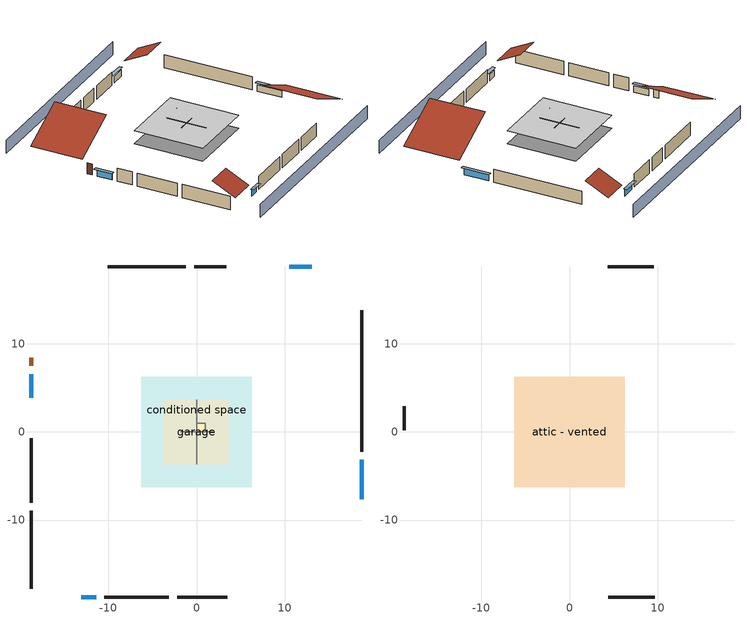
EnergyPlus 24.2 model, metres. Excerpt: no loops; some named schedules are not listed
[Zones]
central ac and furnace airloop ret air zone
 floor adiabatic (AdiabaticConst): 0,0 0,1 1,1 1,0 z0
 wall adiabatic (AdiabaticConst): 0,1 0,0 1,0 1,1 0,1 z0:1
 ceiling adiabatic (AdiabaticConst): 1,0 1,1 0,1 0,0 z1
conditioned space
 floor foundation (Slab2 construction): -6.28,-6.28 -6.28,6.28 6.28,6.28 6.28,-6.28 z0
 wall outside (AdiabaticWallConstruction 1): -18.73,8.41 -18.73,7.5 z0:2.03
 wall outside (AdiabaticWallConstruction): 18.73,-7.65 18.73,-3.16 / -18.73,6.57 -18.73,3.88 z0:1.19; -13.07,-18.73 -11.38,-18.73 z0:1.13; 13.07,18.73 10.51,18.73 z0:1.16
 wall outside (Wall3 construction): 18.73,-2.23 18.73,13.81 z0:2.44
 wall outside (Wall4 construction): -2.21,-18.73 3.48,-18.73 z0:2.44
 wall outside (Wall7 construction): -18.73,-8.97 -18.73,-17.8 z0:2.44
 wall outside (Wall8 construction): -1.19,18.73 -10.1,18.73 z0:2.44
 wall to garage (Wall5 construction): 0,3.66 0,-3.66 z0:2.44
 wall to garage (Wall6 construction): -1.83,0 1.83,0 z0:2.44
 window (WindowConstruction): 18.73,-7.65 18.73,-3.16 z0:1.19
 window (WindowConstruction 1): -13.06,-18.73 -11.38,-18.73 z0:1.13
 window (WindowConstruction 2): -18.73,6.57 -18.73,3.88 z0:1.19
 window (WindowConstruction 3): 13.06,18.73 10.51,18.73 z0:1.16
 door (Door): -18.73,8.41 -18.73,7.5 z0:2.03
garage
 floor foundation (Slab1 construction): -3.66,-3.66 -3.66,3.66 3.66,3.66 3.66,-3.66 z0
 wall outside (Wall1 construction): -10.46,-18.73 -3.14,-18.73 z0:2.44
 wall outside (Wall12 construction): 3.39,18.73 -0.26,18.73 z0:2.44
 wall outside (Wall2 construction): -18.73,-0.72 -18.73,-8.04 z0:2.44
attic - vented
 floor to garage (Floor1 construction): -3.66,-3.66 -3.66,3.66 3.66,3.66 3.66,-3.66 z2.44
 floor to conditioned space (Floor2 construction Reversed): -6.28,-6.28 -6.28,6.28 6.28,6.28 6.28,-6.28 z2.44
 wall outside (Wall10 construction): 9.58,18.73 4.32,18.73 z0:2.44
 wall outside (Wall11 construction): -18.73,2.95 -18.73,0.21 z0:2.44
 wall outside (Wall9 construction): 4.41,-18.73 9.66,-18.73 z0:2.44
 roof outside (Roof1 construction): 18.73,-8.57,2.44 9.65,-8.57,6.98 9.65,-18.73,6.98 18.73,-18.73,2.44
 roof outside (Roof2 construction): -13.99,-18.73,2.44 -13.99,-14.49,4.56 -18.73,-14.49,4.56 -18.73,-18.73,2.44
 roof outside (Roof3 construction): 13.99,18.73,2.44 13.99,14.49,4.56 18.73,14.49,4.56 18.73,18.73,2.44
 roof outside (Roof4 construction): -18.73,9.34,2.44 -10.33,9.34,6.64 -10.33,18.73,6.64 -18.73,18.73,2.44
shading: 18.73,23.3 -18.73,23.3 / -18.73,-23.3 18.73,-23.3 z0:2.44; 18.73,-2.85 18.73,-7.95 19.34,-7.95 19.34,-2.85 z1.49; -11.08,-18.73 -13.37,-18.73 -13.37,-19.34 -11.08,-19.34 z1.43; -18.73,3.57 -18.73,6.87 -19.34,6.87 -19.34,3.57 z1.49; 10.2,18.73 13.37,18.73 13.37,19.34 10.2,19.34 z1.46
[Building]
Building 1: Terrain=Suburbs
[Site:Location]
Portland Intl Arpt_OR: Latitude {deg}=45.59; Longitude {deg}=-122.6; Time Zone {hr}=-8; Elevation {m}=33; Keep Site Location Information=Yes
[Site:GroundTemperature:Shallow]
10.2558, 8.96328, 8.85977, 9.47314, 11.9355, 14.3863, 16.5111, 17.8571, 17.9714, 16.8767, 14.8061, 12.4304
[Site:WaterMainsTemperature]
Calculation Method=Schedule; Temperature Schedule=mains temperature schedule
[Material] Roughness=Rough; Thermal Absorptance=0.9
Name | Thickness {m} | Conductivity {W/m-K} | Density {kg/m3} | Specific Heat {J/kg-K} | Solar Absorptance | Visible Absorptance
ceiling loosefill ins | 0.169333 | 0.0480833 | 16.02 | 1046.75 | 0.7 | 0.7
ceiling stud and cavity | 0.1397 | 1.39189 | 65.682 | 1177.47 | 0.7 | 0.7
ceiling stud and cavity 1 | 0.1397 | 0.0824711 | 65.682 | 1177.47 | 0.7 | 0.7
composite shingle siding | 0.00635 | 0.162714 | 1121.4 | 1465.45 | 0.7 | 0.7
concrete 4.0 in. | 0.1016 | 1.803125 | 2242.8 | 837.4 | 0.7 | 0.7
door material | 0.04445 | 0.0612267 | 512.64 | 1214.23 | 0.7 | 0.7
floor covering | 0.0127 | 0.0450781 | 54.468 | 1339.84 | 0.9 | 0.9
furniture material conditioned space 1; furniture material garage 1 | 0.1524 | 0.115458 | 640.8 | 1214.23 | 0.6 | 0.6
gypsum board | 0.0127 | 0.160291 | 801 | 837.4 | 0.6 | 0.6
interior horizontal ins; interior horizontal ins 1 | 0.051816 | 0.029427 | 32.04 | 1214.23 | 0.7 | 0.7
interior vertical ins; interior vertical ins 1 | 0.025908 | 0.029427 | 32.04 | 1214.23 | 0.7 | 0.7
osb sheathing 0.5 in. | 0.0127 | 0.115458 | 512.64 | 1214.23 | 0.6 | 0.6
osb sheathing 0.5 in. 1; osb sheathing 0.5 in. 2; osb sheathing 0.5 in. 3 | 0.0127 | 0.115458 | 512.64 | 1214.23 | 0.7 | 0.7
roof rigid ins | 0.00329814 | 0.029427 | 32.04 | 1214.23 | 0.7 | 0.7
slate or tile shingles | 0.01905 | 0.840978 | 1899.972 | 799.717 | 0.75 | 0.75
wall rigid ins | 0.512978 | 0.029427 | 32.04 | 1214.23 | 0.7 | 0.7
wall stud and cavity | 0.1397 | 0.348479 | 139.0536 | 1170.24 | 0.6 | 0.6
wall stud and cavity 1 | 0.1397 | 0.0753678 | 139.0536 | 1170.24 | 0.7 | 0.7
wall stud and cavity 2 | 0.1397 | 0.0772867 | 139.0536 | 1170.24 | 0.7 | 0.7
wall stud and cavity 3 | 0.0889 | 0.380278 | 52.3479 | 1209.89 | 0.7 | 0.7
wall stud and cavity 4 | 0.0889 | 0.391764 | 83.0341 | 1211.67 | 0.7 | 0.7
wood siding; wood siding 1 | 0.0254 | 0.102417 | 544.68 | 1172.36 | 0.7 | 0.7
[Material:NoMass]
Adiabatic: Roughness=Rough; Thermal Resistance {m2-K/W}=176.1; Thermal Absorptance=0.9; Solar Absorptance=0.7; Visible Absorptance=0.7
[WindowMaterial:SimpleGlazingSystem]
WindowMaterial: U-Factor {W/m2-K}=2.78222; Solar Heat Gain Coefficient=0.56
[Construction]
AdiabaticConst: Adiabatic
AdiabaticWallConstruction: wood siding, wall rigid ins, wall stud and cavity 3, gypsum board
AdiabaticWallConstruction 1: wood siding 1, wall rigid ins, wall stud and cavity 3, gypsum board
Door: door material
Floor1 construction: ceiling stud and cavity
Floor2 construction Reversed: gypsum board, ceiling stud and cavity 1, ceiling loosefill ins
furniture construction conditioned space 1: furniture material conditioned space 1
furniture construction garage 1: furniture material garage 1
PartitionWallConstruction: gypsum board, wall stud and cavity 4, gypsum board
Roof1 construction; Roof2 construction; Roof3 construction; Roof4 construction: slate or tile shingles, roof rigid ins, osb sheathing 0.5 in.
Slab1 construction: concrete 4.0 in.
Slab2 construction: concrete 4.0 in., floor covering
Wall1 construction; Wall2 construction: composite shingle siding, osb sheathing 0.5 in. 1, wall stud and cavity
Wall10 construction; Wall11 construction; Wall12 construction; Wall9 construction: composite shingle siding, osb sheathing 0.5 in. 3, wall stud and cavity
Wall3 construction; Wall4 construction: composite shingle siding, osb sheathing 0.5 in. 1, wall stud and cavity 1, gypsum board
Wall5 construction: osb sheathing 0.5 in. 2, wall stud and cavity 2, gypsum board
Wall6 construction: osb sheathing 0.5 in. 3, wall stud and cavity 2, gypsum board
Wall7 construction; Wall8 construction: composite shingle siding, osb sheathing 0.5 in. 3, wall stud and cavity 1, gypsum board
WindowConstruction; WindowConstruction 1; WindowConstruction 2; WindowConstruction 3: WindowMaterial
[Zone] Multiplier=1
Name | Volume {m3} | Part of Total Floor Area
attic - vented | 228.873 | Yes
central ac and furnace airloop ret air zone | 1 | No
conditioned space | 384.656 | Yes
garage | 130.484 | Yes
[Space]
Name | Zone | Volume {m3} | Space Type
attic - vented 1 | attic - vented | 228.873
central ac and furnace airloop ret air space | central ac and furnace airloop ret air zone |  | Plenum Space Type
conditioned space 1 | conditioned space | 384.656
garage 1 | garage | 130.484
[OtherEquipment] Design Level Calculation Method=EquipmentLevel
Name | Fuel Type | Zone or ZoneList or Space or SpaceList | Schedule | Design Level {W} | Fraction Latent | Fraction Radiant | Fraction Lost
central ac and furnace airloop_0 RetCondToDZ; central ac and furnace airloop_0 SupCondToDZ; central ac and furnace airloop_0 SupSensLkToDZ | None | attic - vented 1 | Always On Discrete | 0 | 0 | 0 | 0
central ac and furnace airloop_0 SupLatLkToDZ | None | attic - vented 1 | Always On Discrete | 0 | 1 | 0 | 0
central ac and furnace airloop_0 RetCondToRP; central ac and furnace airloop_0 RetSensLkToRP | None | central ac and furnace airloop ret air space | Always On Discrete | 0 | 0 | 0 | 0
central ac and furnace airloop_0 RetLatLkToRP | None | central ac and furnace airloop ret air space | Always On Discrete | 0 | 1 | 0 | 0
central ac and furnace airloop_0 SupCondToLv; central ac and furnace airloop_0 SupSensLkToCond; mech vent house fan sensible load | None | conditioned space 1 | Always On Discrete | 0 | 0 | 0 | 0
central ac and furnace airloop_0 SupLatLkToCond; mech vent house fan latent load | None | conditioned space 1 | Always On Discrete | 0 | 1 | 0 | 0
clothes dryer 1 | Electricity | conditioned space 1 | clothes_dryer | 0 | 0.015 | 0.081 | 0.85
cooking range 1 | Electricity | conditioned space 1 | cooking_range | 0 | 0.08 | 0.432 | 0.2
general water use latent | None | conditioned space 1 | general water use schedule | 44.1266 | 1 | 0 | 0
general water use sensible | None | conditioned space 1 | general water use schedule | -43.4886 | 0 | 0.6 | 0
water heater energy adjustment1 | Electricity | garage 1 | Always On Discrete | 0.01 | 0 | 0 | 1
water heater lat | None | garage 1 | Always On Discrete | 0 | 1 | 0 | 0
water heater sens | None | garage 1 | Always On Discrete | 0 | 0 | 0 | 0
[ZoneInfiltration:DesignFlowRate] Schedule=Always On Discrete; Design Flow Rate Calculation Method=Flow/Zone; Design Flow Rate {m3/s}=0
Name | Zone or ZoneList or Space or SpaceList
attic_vented 1 duct leakage imbalance infil flow | attic - vented 1
infil flow; natural vent flow; whole house fan flow | conditioned space 1
[ZoneInfiltration:EffectiveLeakageArea] Schedule=Always On Discrete
Name | Zone or Space | Effective Air Leakage Area {cm2} | Stack Coefficient | Wind Coefficient
infil attic - vented 1 | attic - vented 1 | 7041.35 | 0.000226005 | 3.73274e-05
infil garage 1 | garage 1 | 163.102 | 0.000129147 | 4.38083e-05
[ZoneMixing] Schedule=Always On Continuous; Design Flow Rate Calculation Method=Flow/Zone; Design Flow Rate {m3/s}=0
Name | Zone or Space | Source Zone or Space
central ac and furnace airloop_0 ZoneMixCondToDZ mix; whole house fan mix | attic - vented | conditioned space
central ac and furnace airloop_0 ZoneMixDZToCond mix | conditioned space | attic - vented
[SpaceList]
Plenum Space Type: central ac and furnace airloop ret air space
[SurfaceProperty:ExposedFoundationPerimeter] Exposed Perimeter Calculation Method=TotalExposedPerimeter
Name | Total Exposed Perimeter {m}
Slab2 | 45.72
Slab1 | 18.288
[SurfaceProperty:IncidentSolarMultiplier] Incident Solar Multiplier=1; Incident Solar Multiplier Schedule=trans schedule winter=0.85 summer=0.7
Window1; Window2; Window3; Window4
[InternalMass]
Name | Construction | Zone or ZoneList | Space or SpaceList | Surface Area {m2}
furniture mass conditioned space 1 | furniture construction conditioned space 1 | conditioned space | conditioned space 1 | 63.09974
partition wall mass | PartitionWallConstruction | conditioned space | conditioned space 1 | 157.749
furniture mass garage 1 | furniture construction garage 1 | garage | garage 1 | 5.35122
[Lights] Design Level Calculation Method=LightingLevel; Return Air Fraction=0; Fraction Radiant=0.6; Fraction Visible=0.2; Fraction Replaceable=1
Name | Zone or ZoneList or Space or SpaceList | Schedule | Lighting Level {W}
interior lighting | conditioned space 1 | lighting_interior | 228.633
garage lighting | garage 1 | lighting_garage | 8.01538
[People]
occupants: Zone or ZoneList or Space or SpaceList=conditioned space 1; Number of People Schedule=occupants; Number of People Calculation Method=People; Number of People=2; Fraction Radiant=0.314171; Sensible Heat Fraction=0.56303; Activity Level Schedule=occupants activity schedule; Carbon Dioxide Generation Rate {m3/s-W}=0; Enable ASHRAE 55 Comfort Warnings=No; Mean Radiant Temperature Calculation Type=EnclosureAveraged
[ElectricEquipment] Zone or ZoneList or Space or SpaceList=conditioned space 1; Design Level Calculation Method=EquipmentLevel
Name | Schedule | Design Level {W} | Fraction Latent | Fraction Radiant | Fraction Lost
ceiling fan | ceiling_fan | 18.2422 | 0 | 0.558 | 0
clothes dryer | clothes_dryer | 1856.26 | 0.015 | 0.081 | 0.85
clothes washer | clothes_washer | 102.247 | 0.03 | 0.162 | 0.7
cooking range | cooking_range | 1035.76 | 0.08 | 0.432 | 0.2
dishwasher | dishwasher | 514.269 | 0.3 | 0.18 | 0.4
fridge | fridge schedule | 41.5354 | 0 | 0.6 | 0
mech vent bath fan 0 | mech vent bath fan 0 schedule | 30 | 0 | 0 | 1
mech vent house fan | mech vent house fan schedule | 0 | 0 | 0 | 1
mech vent house fan cfis | mech vent house fan cfis schedule | 0 | 0 | 0 | 0
mech vent range fan 0 | mech vent range fan 0 schedule | 30 | 0 | 0 | 1
misc plug loads | plug_loads_other | 159.199 | 0.021 | 0.558 | 0.049
misc tv | plug_loads_tv | 192.262 | 0 | 0.6 | 0
whole house fan | Always On Discrete | 0 | 0 | 0 | 1
[AvailabilityManager:Scheduled]
central ac and furnace airloop Availability Manager: Schedule=Always On Discrete
[AirLoopHVAC:ReturnPlenum]
Air Loop HVAC Return Plenum 1: Zone=central ac and furnace airloop ret air zone
[WaterUse:Equipment]
dishwasher: Peak Flow Rate {m3/s}=4.56244e-06; Flow Rate Fraction Schedule=hot_water_dishwasher
[Foundation:Kiva] Interior Horizontal Insulation Depth {m}=0; Interior Horizontal Insulation Width {m}=0.6096; Interior Vertical Insulation Depth {m}=0.1016; Wall Height Above Grade {m}=0.1016; Wall Depth Below Slab {m}=0.2032
Name | Initial Indoor Air Temperature {C} | Interior Horizontal Insulation Material | Interior Vertical Insulation Material
Foundation Kiva 1 | 13.4258 | interior horizontal ins | interior vertical ins
Foundation Kiva 2 | 21.1111 | interior horizontal ins 1 | interior vertical ins 1
[Foundation:Kiva:Settings]
Soil Conductivity {W/m-K}=2.9427; Soil Density {kg/m3}=1842.3; Soil Specific Heat {J/kg-K}=418.7; Ground Solar Absorptivity=0.9; Ground Thermal Absorptivity=0.9; Ground Surface Roughness {m}=0.03; Far-Field Width {m}=40; Deep-Ground Boundary Condition=ZeroFlux; Deep-Ground Depth {m}=40; Minimum Cell Dimension {m}=0.2; Maximum Cell Growth Coefficient=3; Simulation Timestep=Timestep
[Exterior:Lights]
exterior lighting: Schedule=exterior lighting schedule; Design Level {W}=7.09205
[EnergyManagementSystem:GlobalVariable]
central_ac_and_furnace_airloop_0_DuctImbalLkExhFanEquivCond
central_ac_and_furnace_airloop_0_DuctImbalLkExhFanEquivDZ
central_ac_and_furnace_airloop_0_DuctImbalLkSupFanEquivCond
central_ac_and_furnace_airloop_0_DuctImbalLkSupFanEquivDZ
central_ac_and_furnace_airloop_0_DZ_T
central_ac_and_furnace_airloop_0_DZ_W
central_ac_and_furnace_airloop_0_RetCondToDZ
central_ac_and_furnace_airloop_0_RetCondToRP
central_ac_and_furnace_airloop_0_RetLatLkToRP
central_ac_and_furnace_airloop_0_RetSensLkToRP
central_ac_and_furnace_airloop_0_SupCondToDZ
central_ac_and_furnace_airloop_0_SupCondToLv
central_ac_and_furnace_airloop_0_SupLatLkToCond
central_ac_and_furnace_airloop_0_SupLatLkToDZ
central_ac_and_furnace_airloop_0_SupSensLkToCond
central_ac_and_furnace_airloop_0_SupSensLkToDZ
central_ac_and_furnace_airloop_0_ZoneMixCondToDZ
central_ac_and_furnace_airloop_0_ZoneMixDZToCond
central_ac_and_furnace_airloop_AH_MFR
central_ac_and_furnace_airloop_AH_Tout
central_ac_and_furnace_airloop_AH_VFR
central_ac_and_furnace_airloop_AH_Wout
central_ac_and_furnace_airloop_Fan_RTF
central_ac_and_furnace_airloop_RA_T
central_ac_and_furnace_airloop_Ra_W
infil_program_Qfan
infil_program_Qinf
natural_vent_program_Qnv
natural_vent_program_Qwhf
[EnergyManagementSystem:Sensor]
Name | Output:Variable or Output:Meter Index Key | Output:Variable or Output:Meter
airflow_gain | infil flow | Infiltration Sensible Heat Gain Energy
airflow_gain_1 | natural vent flow | Infiltration Sensible Heat Gain Energy
airflow_gain_2 | whole house fan flow | Infiltration Sensible Heat Gain Energy
airflow_loss | infil flow | Infiltration Sensible Heat Loss Energy
airflow_loss_1 | natural vent flow | Infiltration Sensible Heat Loss Energy
airflow_loss_2 | whole house fan flow | Infiltration Sensible Heat Loss Energy
central_ac_and_furnace_airloop_0_DZ_T_s | attic - vented | Zone Air Temperature
central_ac_and_furnace_airloop_0_DZ_W_s | attic - vented | Zone Mean Air Humidity Ratio
central_ac_and_furnace_airloop_AH_MFR_s | Node 6 | System Node Mass Flow Rate
central_ac_and_furnace_airloop_AH_Tout_s | Node 6 | System Node Temperature
central_ac_and_furnace_airloop_AH_VFR_s | Node 6 | System Node Current Density Volume Flow Rate
central_ac_and_furnace_airloop_AH_Wout_s | Node 6 | System Node Humidity Ratio
central_ac_and_furnace_airloop_RA_T_s | Node 9 | System Node Temperature
central_ac_and_furnace_airloop_Ra_W_s | Node 9 | System Node Humidity Ratio
clg_load_cond |  | Cooling:EnergyTransfer:Zone:CONDITIONED SPACE
clg_load_duct |  | Cooling:EnergyTransfer:Zone:CENTRAL AC AND FURNACE AIRLOOP RET AIR ZONE
clg_sp_s; clg_sp_s_1 | cooling setpoint | Schedule Value
clothes_dryer_exhaust_0_sch_s | clothes_dryer | Schedule Value
cool_season | cooling season schedule | Schedule Value
ducts_conv | central ac and furnace airloop_0 RetCondToRP | Other Equipment Convective Heating Energy
ducts_conv_1 | central ac and furnace airloop_0 RetLatLkToRP | Other Equipment Convective Heating Energy
ducts_conv_2 | central ac and furnace airloop_0 RetSensLkToRP | Other Equipment Convective Heating Energy
ducts_conv_3 | central ac and furnace airloop_0 SupCondToLv | Other Equipment Convective Heating Energy
ducts_conv_4 | central ac and furnace airloop_0 SupLatLkToCond | Other Equipment Convective Heating Energy
ducts_conv_5 | central ac and furnace airloop_0 SupSensLkToCond | Other Equipment Convective Heating Energy
ducts_rad | central ac and furnace airloop_0 RetCondToRP | Other Equipment Radiant Heating Energy
ducts_rad_1 | central ac and furnace airloop_0 RetLatLkToRP | Other Equipment Radiant Heating Energy
ducts_rad_2 | central ac and furnace airloop_0 RetSensLkToRP | Other Equipment Radiant Heating Energy
ducts_rad_3 | central ac and furnace airloop_0 SupCondToLv | Other Equipment Radiant Heating Energy
ducts_rad_4 | central ac and furnace airloop_0 SupLatLkToCond | Other Equipment Radiant Heating Energy
ducts_rad_5 | central ac and furnace airloop_0 SupSensLkToCond | Other Equipment Radiant Heating Energy
htg_load_cond |  | Heating:EnergyTransfer:Zone:CONDITIONED SPACE
htg_load_duct |  | Heating:EnergyTransfer:Zone:CENTRAL AC AND FURNACE AIRLOOP RET AIR ZONE
htg_sp_s; htg_sp_s_1 | heating setpoint | Schedule Value
ig_ee_conv | ceiling fan | Electric Equipment Convective Heating Energy
ig_ee_conv_1 | clothes dryer | Electric Equipment Convective Heating Energy
ig_ee_conv_3 | cooking range | Electric Equipment Convective Heating Energy
ig_ee_conv_4 | dishwasher | Electric Equipment Convective Heating Energy
ig_ee_conv_5 | fridge | Electric Equipment Convective Heating Energy
ig_ee_conv_6 | misc plug loads | Electric Equipment Convective Heating Energy
ig_ee_conv_7 | misc tv | Electric Equipment Convective Heating Energy
ig_ee_conv_8 | whole house fan | Electric Equipment Convective Heating Energy
ig_ee_rad | ceiling fan | Electric Equipment Radiant Heating Energy
ig_ee_rad_1 | clothes dryer | Electric Equipment Radiant Heating Energy
ig_ee_rad_3 | cooking range | Electric Equipment Radiant Heating Energy
ig_ee_rad_4 | dishwasher | Electric Equipment Radiant Heating Energy
ig_ee_rad_5 | fridge | Electric Equipment Radiant Heating Energy
ig_ee_rad_6 | misc plug loads | Electric Equipment Radiant Heating Energy
ig_ee_rad_7 | misc tv | Electric Equipment Radiant Heating Energy
ig_ee_rad_8 | whole house fan | Electric Equipment Radiant Heating Energy
ig_lgt_conv | interior lighting | Lights Convective Heating Energy
ig_lgt_rad | interior lighting | Lights Radiant Heating Energy
ig_lgt_vis | interior lighting | Lights Visible Radiation Heating Energy
ig_oe_conv | clothes dryer 1 | Other Equipment Convective Heating Energy
ig_oe_conv_1 | cooking range 1 | Other Equipment Convective Heating Energy
ig_oe_conv_2 | general water use latent | Other Equipment Convective Heating Energy
ig_oe_conv_3 | general water use sensible | Other Equipment Convective Heating Energy
ig_oe_rad | clothes dryer 1 | Other Equipment Radiant Heating Energy
ig_oe_rad_1 | cooking range 1 | Other Equipment Radiant Heating Energy
ig_oe_rad_2 | general water use latent | Other Equipment Radiant Heating Energy
ig_oe_rad_3 | general water use sensible | Other Equipment Radiant Heating Energy
ig_ppl_conv | occupants | People Convective Heating Energy
ig_ppl_rad | occupants | People Radiant Heating Energy
im_conv | furniture mass conditioned space 1 | Surface Inside Face Convection Heat Gain Energy
im_conv_1 | partition wall mass | Surface Inside Face Convection Heat Gain Energy
im_ig | furniture mass conditioned space 1 | Surface Inside Face Internal Gains Radiation Heat Gain Energy
im_ig_1 | partition wall mass | Surface Inside Face Internal Gains Radiation Heat Gain Energy
im_lgt | furniture mass conditioned space 1 | Surface Inside Face Lights Radiation Heat Gain Energy
im_lgt_1 | partition wall mass | Surface Inside Face Lights Radiation Heat Gain Energy
im_sol | furniture mass conditioned space 1 | Surface Inside Face Solar Radiation Heat Gain Energy
im_sol_1 | partition wall mass | Surface Inside Face Solar Radiation Heat Gain Energy
im_surf | furniture mass conditioned space 1 | Surface Inside Face Net Surface Thermal Radiation Heat Gain Energy
im_surf_1 | partition wall mass | Surface Inside Face Net Surface Thermal Radiation Heat Gain Energy
mech_vent_bath_fan_0_sch_s | mech vent bath fan 0 schedule | Schedule Value
mech_vent_range_fan_0_sch_s | mech vent range fan 0 schedule | Schedule Value
mv_conv | mech vent bath fan 0 | Electric Equipment Convective Heating Energy
mv_conv_1 | mech vent house fan | Electric Equipment Convective Heating Energy
mv_conv_2 | mech vent house fan cfis | Electric Equipment Convective Heating Energy
mv_conv_3 | mech vent range fan 0 | Electric Equipment Convective Heating Energy
mv_conv_4 | mech vent house fan latent load | Other Equipment Convective Heating Energy
mv_conv_5 | mech vent house fan sensible load | Other Equipment Convective Heating Energy
mv_rad | mech vent bath fan 0 | Electric Equipment Radiant Heating Energy
mv_rad_1 | mech vent house fan | Electric Equipment Radiant Heating Energy
mv_rad_2 | mech vent house fan cfis | Electric Equipment Radiant Heating Energy
mv_rad_3 | mech vent range fan 0 | Electric Equipment Radiant Heating Energy
mv_rad_4 | mech vent house fan latent load | Other Equipment Radiant Heating Energy
mv_rad_5 | mech vent house fan sensible load | Other Equipment Radiant Heating Energy
natural_vent_s | natural vent schedule | Schedule Value
out_pb_s |  | Site Outdoor Air Barometric Pressure
out_wt_s |  | Site Outdoor Air Humidity Ratio
site_vw_s |  | Site Wind Speed
ss_back_out | Window1 | Surface Window Shortwave from Zone Back Out Window Heat Transfer Rate
ss_back_out_1 | Window2 | Surface Window Shortwave from Zone Back Out Window Heat Transfer Rate
ss_back_out_2 | Window3 | Surface Window Shortwave from Zone Back Out Window Heat Transfer Rate
ss_back_out_3 | Window4 | Surface Window Shortwave from Zone Back Out Window Heat Transfer Rate
ss_conv | Door1 | Surface Inside Face Convection Heat Gain Energy
ss_conv_1 | Window1 | Surface Inside Face Convection Heat Gain Energy
ss_conv_2 | Window2 | Surface Inside Face Convection Heat Gain Energy
ss_conv_3 | Window3 | Surface Inside Face Convection Heat Gain Energy
ss_conv_4 | Window4 | Surface Inside Face Convection Heat Gain Energy
ss_ig | Door1 | Surface Inside Face Internal Gains Radiation Heat Gain Energy
ss_ig_1 | Window1 | Surface Inside Face Internal Gains Radiation Heat Gain Energy
ss_ig_2 | Window2 | Surface Inside Face Internal Gains Radiation Heat Gain Energy
ss_ig_3 | Window3 | Surface Inside Face Internal Gains Radiation Heat Gain Energy
ss_ig_4 | Window4 | Surface Inside Face Internal Gains Radiation Heat Gain Energy
ss_lgt | Door1 | Surface Inside Face Lights Radiation Heat Gain Energy
ss_sol | Door1 | Surface Inside Face Solar Radiation Heat Gain Energy
ss_surf | Door1 | Surface Inside Face Net Surface Thermal Radiation Heat Gain Energy
ss_surf_1 | Window1 | Surface Inside Face Net Surface Thermal Radiation Heat Gain Energy
ss_surf_2 | Window2 | Surface Inside Face Net Surface Thermal Radiation Heat Gain Energy
ss_surf_3 | Window3 | Surface Inside Face Net Surface Thermal Radiation Heat Gain Energy
ss_surf_4 | Window4 | Surface Inside Face Net Surface Thermal Radiation Heat Gain Energy
ss_trans_in | Window1 | Surface Window Transmitted Solar Radiation Rate
ss_trans_in_1 | Window2 | Surface Window Transmitted Solar Radiation Rate
ss_trans_in_2 | Window3 | Surface Window Transmitted Solar Radiation Rate
ss_trans_in_3 | Window4 | Surface Window Transmitted Solar Radiation Rate
ss_trans_out | Window1 | Surface Inside Face Initial Transmitted Diffuse Transmitted Out Window Solar Radiation Rate
ss_trans_out_1 | Window2 | Surface Inside Face Initial Transmitted Diffuse Transmitted Out Window Solar Radiation Rate
